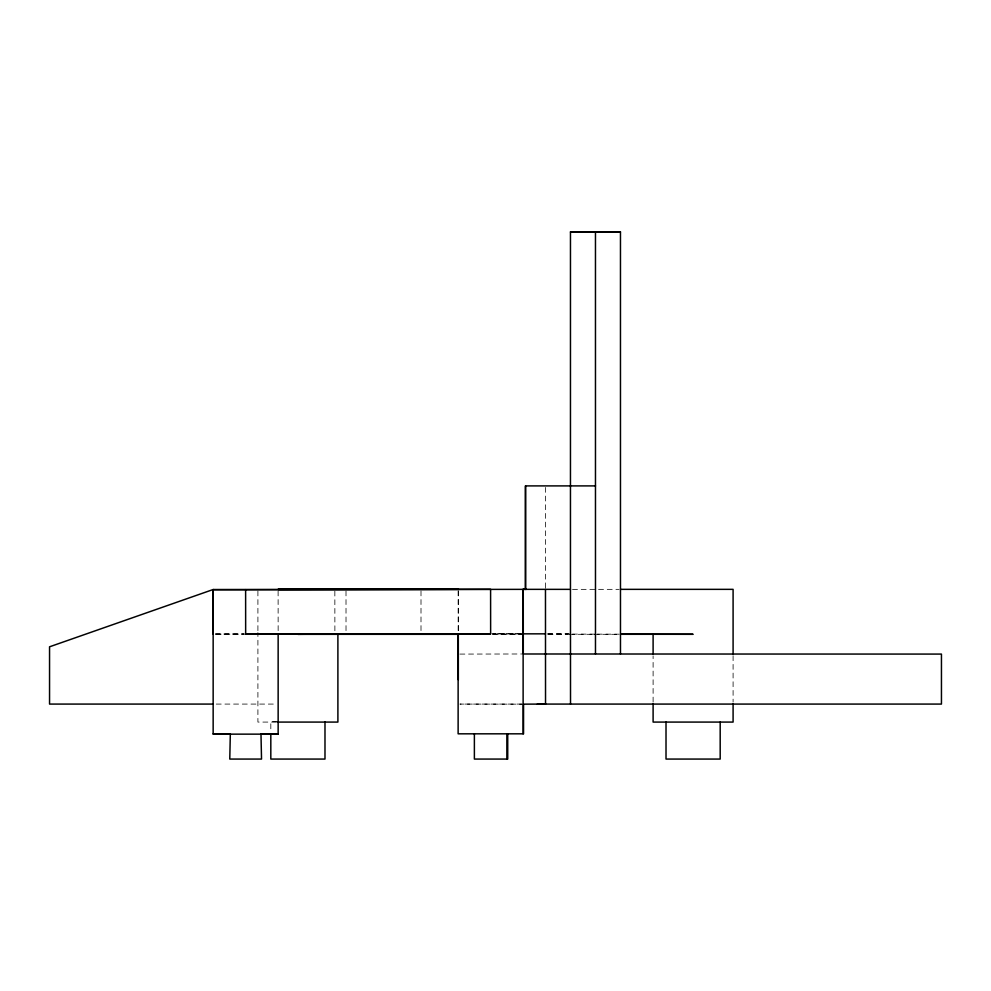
<?xml version="1.0" encoding="UTF-8"?>
<svg xmlns="http://www.w3.org/2000/svg" width="991" height="991" viewBox="0 0 991 991"><rect width="100%" height="100%" fill="white"/><g stroke="black" fill="none" stroke-linecap="round" stroke-linejoin="round"><path stroke-width="0.74" stroke-dasharray="4.96 3.72" d="M545.471 587.824L545.496 487.448M653.106 702.062L653.106 655.856M216.249 634.153L244.108 634.116M521.823 633.782L492.416 633.806L522.009 633.844M572.513 589.36L618.892 589.348M547.689 633.757L568.958 633.732M215.344 633.906L244.257 633.906M215.344 634.166L244.257 634.166M492.416 634.302L521.749 634.302M547.998 634.302L568.066 634.302M569.602 634.302L592.767 634.302M594.303 634.302L617.467 634.302M459.898 654.085L521.749 653.986M216.249 704.081L276.6 704.081M521.848 704.081L459.911 704.081L521.786 704.155M277.369 721.696L270.816 721.696L270.816 732.163M276.514 722.08L257.908 722.08L257.908 632.58M493.667 633.98L521.501 634.029M547.775 634.067L570.965 634.104M572.513 634.104L595.702 634.141M597.251 634.141L618.892 634.178M458.486 590.859L458.523 632.308M458.127 590.871L458.164 632.32M334.847 591.057L334.884 632.506M278.112 590.921L278.149 632.369M733.092 655.708L733.092 702.012M421.002 590.896L421.002 632.332M346.008 590.909L346.02 632.357M257.908 590.921L257.908 631.044"/><path stroke-width="1.49" d="M278.149 634.129L245.657 634.166L245.619 589.633L213.127 589.633L213.152 634.166M595.48 485.9L525.503 485.9L525.503 589.348L570.457 589.36L570.469 231.931L620.465 231.931L620.477 653.973M653.106 703.598L653.106 722.08L733.092 722.08L733.092 703.56M653.106 654.308L653.106 634.29L693.105 634.29L620.44 634.178M213.127 589.633L526.37 589.36M346.02 633.881L297.907 634.327L337.894 634.327L337.894 722.08L277.901 722.08M523.322 704.155L545.533 704.068L545.471 589.372M245.619 589.633L490.595 589.311L490.632 633.844L245.657 634.166M570.482 231.931L620.465 231.931M620.44 589.348L733.092 589.348L733.092 654.171M490.632 633.844L278.149 633.906L278.149 734.145L213.152 734.145L213.152 589.521L49.55 646.801L49.55 704.081L213.152 704.081M545.496 633.844L523.124 633.844L523.087 589.311L525.503 589.348L525.503 485.9M338.042 634.314L458.449 634.314M620.552 634.302L652.97 634.29M537.333 704.081L941.45 704.081L941.45 654.085L523.298 653.986L523.26 589.323M213.152 733.897L229.404 733.897M230.321 733.897L229.776 759.069L261.525 759.069L260.98 733.897M261.897 733.897L278.149 733.897M421.002 633.868L458.313 633.856L458.338 679.789M570.457 589.36L570.519 704.056M720.184 722.08L720.184 759.069L666.014 759.069L666.014 722.08M595.467 231.931L595.48 653.973M523.545 704.601L523.545 733.823L458.127 733.823L458.127 633.844M523.124 633.844L523.124 733.823M507.726 733.823L507.726 759.069L474.379 759.069L474.379 733.823M506.872 733.823L506.872 759.069M324.986 721.696L324.986 759.069L270.816 759.069L270.816 733.662M278.112 589.385L458.486 589.323L278.112 589.385"/></g></svg>
